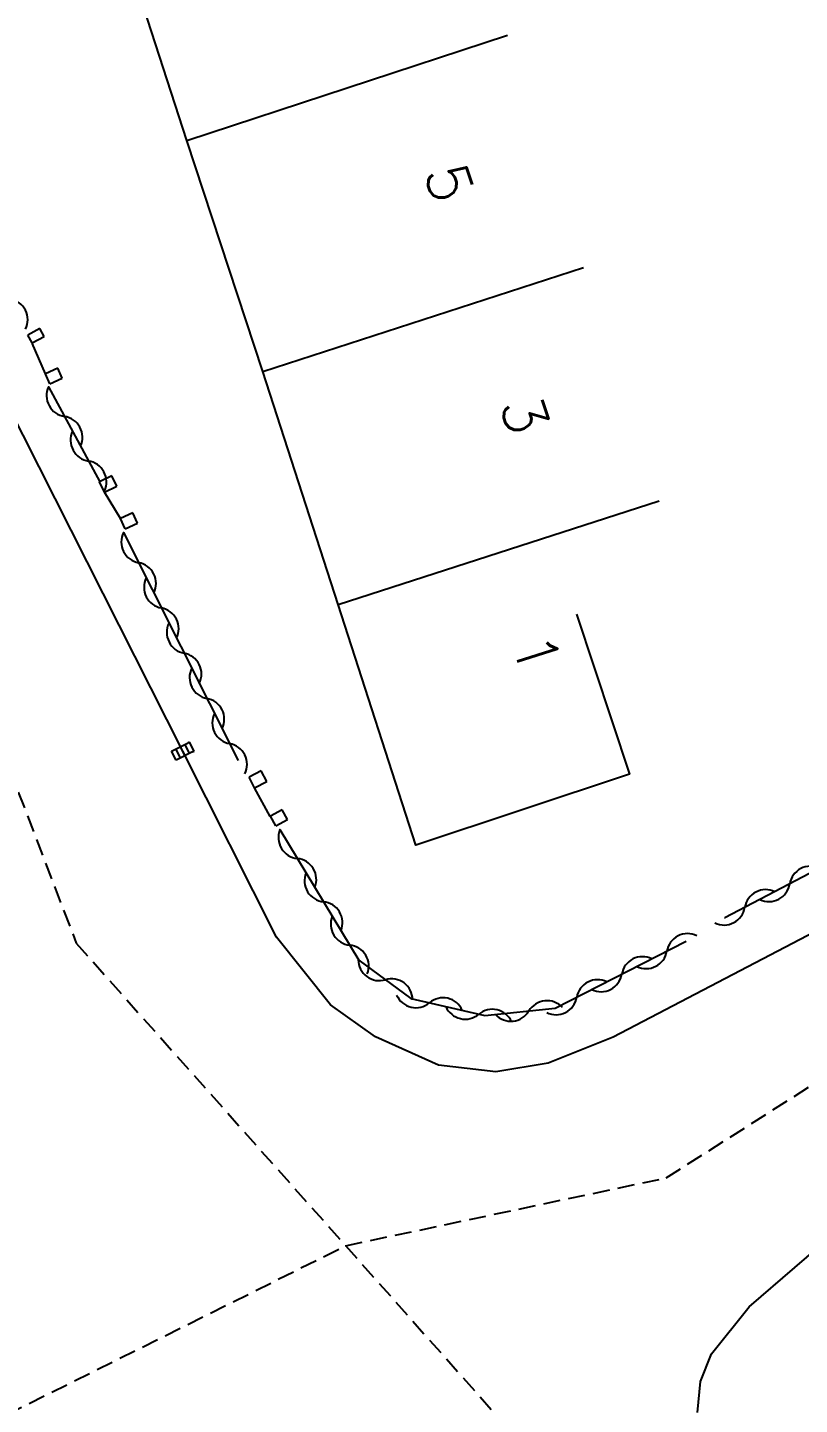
# Model space of a CAD drawing. Header units: millimetres. Extents: x 134000 to 135000, y 131000 to 132000.
# Drawn here: x 134308.88 to 134331.76, y 131346.02 to 131386.82 of the extents above; entities that cross this region are included whole.
import ezdxf
from ezdxf.enums import TextEntityAlignment as Align

# ---------------------------------------------------------------- set-up
doc = ezdxf.new("R2010")
doc.units = ezdxf.units.MM
doc.linetypes.add('DASHED', pattern=[0.75, 0.5, -0.25])
doc.layers.get('0').update_dxf_attribs({"linetype": 'CONTINUOUS'})
for name, color, linetype in [('W0001', 6, 'DASHED'), ('W0008', 7, 'CONTINUOUS'), ('W0100', 7, 'CONTINUOUS'), ('W0105', 7, 'CONTINUOUS'), ('W0112', 1, 'DASHED'), ('W0310', 3, 'CONTINUOUS'), ('W0400', 7, 'CONTINUOUS'), ('W0991', 7, 'CONTINUOUS'), ('W1102', 7, 'CONTINUOUS')]:
    doc.layers.add(name, color=color, linetype=linetype)
doc.styles.get("Standard").update_dxf_attribs({"font": 'romans.shx', "width": 0.85})

# ---------------------------------------------------------------- blocks, each defined once
blk = doc.blocks.new('T400')
for p, q in [((-0.15, 0.3), (0.15, 0.3)), ((-0.15, -0.25), (-0.15, 0.3)), ((-0.15, 0.15), (0.15, 0.15)), ((-0.15, 0), (0.15, 0)), ((0.15, 0.3), (0.15, -0.25)), ((-0.15, -0.15), (0.15, -0.15)), ((-0.15, -0.25), (-0.15, -0.3)), ((-0.15, -0.3), (0.15, -0.3)), ((0.15, -0.3), (0.15, -0.25))]:
    blk.add_line(p, q)
blk = doc.blocks.new('t310o')
at = {"color": 0, "linetype": 'Continuous'}
for centre, start, end in [((-0.5, 0.375), 216.8699, 323.1304), ((0.5, -0.375), 36.8699, 143.1303)]:
    blk.add_arc(centre, 0.625, start, end, dxfattribs=at)

msp = doc.modelspace()

# ---------------------------------------------------------------- linework, layer by layer
at = {"layer": 'W0001'}
for points in [[(134264.713, 131462.062), (134269.294, 131454.356), (134274.122, 131444.494), (134276.155, 131437.378), (134279.836, 131431.562), (134292.24, 131403.859), (134298.388, 131390.024), (134300.942, 131383.918), (134304.039, 131376.07), (134310.323, 131359.694), (134326.292, 131341.759)], [(134299.532, 131341.367), (134318.308, 131350.726), (134327.81, 131352.736), (134339.942, 131360.458), (134353.052, 131367.881), (134374.138, 131378.946), (134395.091, 131389.924), (134398.939, 131392.146), (134405.223, 131394.886), (134411.221, 131396.806), (134426.958, 131403.198), (134447.062, 131411.324), (134476.783, 131423.388), (134488.806, 131428.284), (134492.404, 131429.697), (134495.396, 131430.652), (134498.992, 131431.294), (134506.999, 131432.307), (134519.212, 131433.61), (134530.862, 131434.019), (134541.312, 131433.831), (134560.223, 131432.693)]]:
    msp.add_lwpolyline(points, dxfattribs=at)
at = {"layer": 'W0008'}
for points in [[(134363.91, 131376.601), (134348.9, 131368.732), (134348.613, 131368.587), (134326.237, 131356.908), (134324.307, 131356.136), (134322.759, 131355.878), (134321.057, 131356.078), (134319.189, 131356.918), (134317.858, 131357.868), (134316.261, 131359.873), (134313.482, 131365.378), (134302.591, 131386.905), (134300.451, 131391.475), (134298.821, 131395.216), (134295.372, 131402.919)], [(134328.742, 131345.78), (134328.825, 131346.703), (134329.151, 131347.518), (134330.27, 131348.911), (134332.972, 131351.242), (134337.694, 131355.005), (134343.51, 131359.097), (134350.286, 131363.335)]]:
    msp.add_lwpolyline(points, dxfattribs=at)
at = {"layer": 'W0100'}
msp.add_lwpolyline([(134325.152, 131369.441), (134326.724, 131364.695), (134320.39, 131362.597), (134318.086, 131369.728), (134315.85, 131376.634), (134313.602, 131383.474), (134311.277, 131390.641)], dxfattribs=at)
at = {"layer": 'W0105'}
for p, q in [((134309.41, 131376.556), (134309.019, 131377.47)), ((134311.632, 131372.272), (134311.161, 131373.05)), ((134316.069, 131363.44), (134315.611, 131364.297))]:
    msp.add_line(p, q, dxfattribs=at)
at = {"layer": 'W0112'}
for points in [[(134309.021, 131377.477), (134309.371, 131377.67), (134309.242, 131377.905), (134308.891, 131377.711), (134308.891, 131377.711), (134308.891, 131377.711), (134308.891, 131377.711), (134308.891, 131377.711), (134308.891, 131377.711), (134308.891, 131377.711), (134308.891, 131377.711), (134308.891, 131377.711), (134308.891, 131377.711), (134308.891, 131377.711), (134308.891, 131377.711), (134308.891, 131377.711), (134308.891, 131377.711), (134308.891, 131377.711), (134308.891, 131377.711), (134308.891, 131377.711), (134308.891, 131377.711), (134308.891, 131377.711), (134308.891, 131377.711), (134308.891, 131377.711), (134308.891, 131377.711), (134308.891, 131377.711), (134308.891, 131377.711), (134308.891, 131377.711), (134308.891, 131377.711), (134308.891, 131377.711), (134308.891, 131377.711), (134308.891, 131377.711), (134308.891, 131377.711), (134308.891, 131377.711), (134308.891, 131377.711), (134308.891, 131377.711), (134308.891, 131377.711), (134308.891, 131377.711), (134308.891, 131377.711), (134308.891, 131377.711), (134308.891, 131377.711), (134308.891, 131377.711), (134308.891, 131377.711), (134308.891, 131377.711), (134308.891, 131377.711), (134308.891, 131377.711), (134308.891, 131377.711), (134308.891, 131377.711), (134308.891, 131377.711), (134308.891, 131377.711), (134308.891, 131377.711), (134308.891, 131377.711), (134308.891, 131377.711), (134308.891, 131377.711), (134308.891, 131377.711), (134308.891, 131377.711), (134308.891, 131377.711), (134308.891, 131377.711), (134308.891, 131377.711), (134308.891, 131377.711), (134308.891, 131377.711), (134308.891, 131377.711), (134308.891, 131377.711), (134308.891, 131377.711), (134308.891, 131377.711), (134308.891, 131377.711), (134308.891, 131377.711), (134308.891, 131377.711), (134308.891, 131377.711), (134308.891, 131377.711), (134308.891, 131377.711), (134308.891, 131377.711), (134308.891, 131377.711), (134308.891, 131377.711), (134308.891, 131377.711), (134308.891, 131377.711), (134308.891, 131377.711), (134308.891, 131377.711), (134308.891, 131377.711), (134308.891, 131377.711), (134308.891, 131377.711), (134308.891, 131377.711), (134308.891, 131377.711), (134308.891, 131377.711), (134308.891, 131377.711), (134308.891, 131377.711), (134308.891, 131377.711), (134308.891, 131377.711), (134308.891, 131377.711), (134308.891, 131377.711), (134308.891, 131377.711), (134308.891, 131377.711), (134308.891, 131377.711), (134308.891, 131377.711), (134308.891, 131377.711), (134308.891, 131377.711), (134308.891, 131377.711), (134308.891, 131377.711), (134308.891, 131377.711), (134308.891, 131377.711), (134308.891, 131377.711), (134308.891, 131377.711), (134308.891, 131377.711), (134308.891, 131377.711), (134308.891, 131377.711), (134308.891, 131377.711), (134308.891, 131377.711), (134308.891, 131377.711), (134308.891, 131377.711), (134308.891, 131377.711), (134308.891, 131377.711), (134308.891, 131377.711), (134308.891, 131377.711), (134308.891, 131377.711), (134308.891, 131377.711), (134308.891, 131377.711), (134308.891, 131377.711), (134308.891, 131377.711), (134308.891, 131377.711), (134308.891, 131377.711)], [(134309.021, 131377.477), (134308.891, 131377.711), (134308.891, 131377.711), (134308.891, 131377.711), (134308.891, 131377.711), (134308.891, 131377.711), (134308.891, 131377.711), (134308.891, 131377.711), (134308.891, 131377.711), (134308.891, 131377.711), (134308.891, 131377.711), (134308.891, 131377.711), (134308.891, 131377.711), (134308.891, 131377.711), (134308.891, 131377.711), (134308.891, 131377.711), (134308.891, 131377.711), (134308.891, 131377.711), (134308.891, 131377.711), (134308.891, 131377.711), (134308.891, 131377.711), (134308.891, 131377.711), (134308.891, 131377.711), (134308.891, 131377.711), (134308.891, 131377.711), (134308.891, 131377.711), (134308.891, 131377.711), (134308.891, 131377.711), (134308.891, 131377.711), (134308.891, 131377.711), (134308.891, 131377.711), (134308.891, 131377.711), (134308.891, 131377.711), (134308.891, 131377.711), (134308.891, 131377.711), (134308.891, 131377.711), (134308.891, 131377.711), (134308.891, 131377.711), (134308.891, 131377.711), (134308.891, 131377.711), (134308.891, 131377.711), (134308.891, 131377.711), (134308.891, 131377.711), (134308.891, 131377.711), (134308.891, 131377.711), (134308.891, 131377.711), (134308.891, 131377.711), (134308.891, 131377.711), (134308.891, 131377.711), (134308.891, 131377.711), (134308.891, 131377.711), (134308.891, 131377.711), (134308.891, 131377.711), (134308.891, 131377.711), (134308.891, 131377.711), (134308.891, 131377.711), (134308.891, 131377.711), (134308.891, 131377.711), (134308.891, 131377.711), (134308.891, 131377.711), (134308.891, 131377.711), (134308.891, 131377.711), (134308.891, 131377.711), (134308.891, 131377.711), (134308.891, 131377.711), (134308.891, 131377.711), (134308.891, 131377.711), (134308.891, 131377.711), (134308.891, 131377.711), (134308.891, 131377.711), (134308.891, 131377.711), (134308.891, 131377.711), (134308.891, 131377.711), (134308.891, 131377.711), (134308.891, 131377.711), (134308.891, 131377.711), (134308.891, 131377.711), (134308.891, 131377.711), (134308.891, 131377.711), (134308.891, 131377.711), (134308.891, 131377.711), (134308.891, 131377.711), (134308.891, 131377.711), (134308.891, 131377.711), (134308.891, 131377.711), (134308.891, 131377.711), (134308.891, 131377.711), (134308.891, 131377.711), (134308.891, 131377.711), (134308.891, 131377.711), (134308.891, 131377.711), (134308.891, 131377.711), (134308.891, 131377.711), (134308.891, 131377.711), (134308.891, 131377.711), (134308.891, 131377.711), (134308.891, 131377.711), (134308.891, 131377.711), (134308.891, 131377.711), (134308.891, 131377.711), (134308.891, 131377.711), (134308.891, 131377.711), (134308.891, 131377.711), (134308.891, 131377.711), (134308.891, 131377.711), (134308.891, 131377.711), (134308.891, 131377.711), (134308.891, 131377.711), (134308.891, 131377.711), (134308.891, 131377.711), (134308.891, 131377.711), (134308.891, 131377.711), (134308.891, 131377.711), (134308.891, 131377.711), (134308.891, 131377.711), (134308.891, 131377.711), (134308.891, 131377.711), (134308.891, 131377.711), (134308.891, 131377.711), (134308.891, 131377.711)], [(134309.545, 131376.269), (134309.909, 131376.436), (134309.775, 131376.729), (134309.411, 131376.563), (134309.411, 131376.563), (134309.411, 131376.563), (134309.411, 131376.563), (134309.411, 131376.563), (134309.411, 131376.563), (134309.411, 131376.563), (134309.411, 131376.563), (134309.411, 131376.563), (134309.411, 131376.563), (134309.411, 131376.563), (134309.411, 131376.563), (134309.411, 131376.563), (134309.411, 131376.563), (134309.411, 131376.563), (134309.411, 131376.563), (134309.411, 131376.563), (134309.411, 131376.563), (134309.411, 131376.563), (134309.411, 131376.563), (134309.411, 131376.563), (134309.411, 131376.563), (134309.411, 131376.563), (134309.411, 131376.563), (134309.411, 131376.563), (134309.411, 131376.563), (134309.411, 131376.563), (134309.411, 131376.563), (134309.411, 131376.563), (134309.411, 131376.563), (134309.411, 131376.563), (134309.411, 131376.563), (134309.411, 131376.563), (134309.411, 131376.563), (134309.411, 131376.563), (134309.411, 131376.563), (134309.411, 131376.563), (134309.411, 131376.563), (134309.411, 131376.563), (134309.411, 131376.563), (134309.411, 131376.563), (134309.411, 131376.563), (134309.411, 131376.563), (134309.411, 131376.563), (134309.411, 131376.563), (134309.411, 131376.563), (134309.411, 131376.563), (134309.411, 131376.563), (134309.411, 131376.563), (134309.411, 131376.563), (134309.411, 131376.563), (134309.411, 131376.563), (134309.411, 131376.563), (134309.411, 131376.563), (134309.411, 131376.563), (134309.411, 131376.563), (134309.411, 131376.563), (134309.411, 131376.563), (134309.411, 131376.563), (134309.411, 131376.563), (134309.411, 131376.563), (134309.411, 131376.563), (134309.411, 131376.563), (134309.411, 131376.563), (134309.411, 131376.563), (134309.411, 131376.563), (134309.411, 131376.563), (134309.411, 131376.563), (134309.411, 131376.563), (134309.411, 131376.563), (134309.411, 131376.563), (134309.411, 131376.563), (134309.411, 131376.563), (134309.411, 131376.563), (134309.411, 131376.563), (134309.411, 131376.563), (134309.411, 131376.563), (134309.411, 131376.563), (134309.411, 131376.563), (134309.411, 131376.563), (134309.411, 131376.563), (134309.411, 131376.563), (134309.411, 131376.563), (134309.411, 131376.563), (134309.411, 131376.563), (134309.411, 131376.563), (134309.411, 131376.563), (134309.411, 131376.563), (134309.411, 131376.563), (134309.411, 131376.563), (134309.411, 131376.563), (134309.411, 131376.563), (134309.411, 131376.563), (134309.411, 131376.563), (134309.411, 131376.563), (134309.411, 131376.563), (134309.411, 131376.563), (134309.411, 131376.563), (134309.411, 131376.563), (134309.411, 131376.563), (134309.411, 131376.563), (134309.411, 131376.563), (134309.411, 131376.563), (134309.411, 131376.563), (134309.411, 131376.563), (134309.411, 131376.563), (134309.411, 131376.563), (134309.411, 131376.563), (134309.411, 131376.563), (134309.411, 131376.563), (134309.411, 131376.563), (134309.411, 131376.563), (134309.411, 131376.563), (134309.411, 131376.563), (134309.411, 131376.563), (134309.411, 131376.563), (134309.411, 131376.563)], [(134309.545, 131376.269), (134309.411, 131376.563), (134309.411, 131376.563), (134309.411, 131376.563), (134309.411, 131376.563), (134309.411, 131376.563), (134309.411, 131376.563), (134309.411, 131376.563), (134309.411, 131376.563), (134309.411, 131376.563), (134309.411, 131376.563), (134309.411, 131376.563), (134309.411, 131376.563), (134309.411, 131376.563), (134309.411, 131376.563), (134309.411, 131376.563), (134309.411, 131376.563), (134309.411, 131376.563), (134309.411, 131376.563), (134309.411, 131376.563), (134309.411, 131376.563), (134309.411, 131376.563), (134309.411, 131376.563), (134309.411, 131376.563), (134309.411, 131376.563), (134309.411, 131376.563), (134309.411, 131376.563), (134309.411, 131376.563), (134309.411, 131376.563), (134309.411, 131376.563), (134309.411, 131376.563), (134309.411, 131376.563), (134309.411, 131376.563), (134309.411, 131376.563), (134309.411, 131376.563), (134309.411, 131376.563), (134309.411, 131376.563), (134309.411, 131376.563), (134309.411, 131376.563), (134309.411, 131376.563), (134309.411, 131376.563), (134309.411, 131376.563), (134309.411, 131376.563), (134309.411, 131376.563), (134309.411, 131376.563), (134309.411, 131376.563), (134309.411, 131376.563), (134309.411, 131376.563), (134309.411, 131376.563), (134309.411, 131376.563), (134309.411, 131376.563), (134309.411, 131376.563), (134309.411, 131376.563), (134309.411, 131376.563), (134309.411, 131376.563), (134309.411, 131376.563), (134309.411, 131376.563), (134309.411, 131376.563), (134309.411, 131376.563), (134309.411, 131376.563), (134309.411, 131376.563), (134309.411, 131376.563), (134309.411, 131376.563), (134309.411, 131376.563), (134309.411, 131376.563), (134309.411, 131376.563), (134309.411, 131376.563), (134309.411, 131376.563), (134309.411, 131376.563), (134309.411, 131376.563), (134309.411, 131376.563), (134309.411, 131376.563), (134309.411, 131376.563), (134309.411, 131376.563), (134309.411, 131376.563), (134309.411, 131376.563), (134309.411, 131376.563), (134309.411, 131376.563), (134309.411, 131376.563), (134309.411, 131376.563), (134309.411, 131376.563), (134309.411, 131376.563), (134309.411, 131376.563), (134309.411, 131376.563), (134309.411, 131376.563), (134309.411, 131376.563), (134309.411, 131376.563), (134309.411, 131376.563), (134309.411, 131376.563), (134309.411, 131376.563), (134309.411, 131376.563), (134309.411, 131376.563), (134309.411, 131376.563), (134309.411, 131376.563), (134309.411, 131376.563), (134309.411, 131376.563), (134309.411, 131376.563), (134309.411, 131376.563), (134309.411, 131376.563), (134309.411, 131376.563), (134309.411, 131376.563), (134309.411, 131376.563), (134309.411, 131376.563), (134309.411, 131376.563), (134309.411, 131376.563), (134309.411, 131376.563), (134309.411, 131376.563), (134309.411, 131376.563), (134309.411, 131376.563), (134309.411, 131376.563), (134309.411, 131376.563), (134309.411, 131376.563), (134309.411, 131376.563), (134309.411, 131376.563), (134309.411, 131376.563), (134309.411, 131376.563), (134309.411, 131376.563), (134309.411, 131376.563), (134309.411, 131376.563), (134309.411, 131376.563)], [(134311.163, 131373.058), (134311.524, 131373.232), (134311.377, 131373.535), (134311.017, 131373.361), (134311.017, 131373.361), (134311.017, 131373.361), (134311.017, 131373.361), (134311.017, 131373.361), (134311.017, 131373.361), (134311.017, 131373.361), (134311.017, 131373.361), (134311.017, 131373.361), (134311.017, 131373.361), (134311.017, 131373.361), (134311.017, 131373.361), (134311.017, 131373.361), (134311.017, 131373.361), (134311.017, 131373.361), (134311.017, 131373.361), (134311.017, 131373.361), (134311.017, 131373.361), (134311.017, 131373.361), (134311.017, 131373.361), (134311.017, 131373.361), (134311.017, 131373.361), (134311.017, 131373.361), (134311.017, 131373.361), (134311.017, 131373.361), (134311.017, 131373.361), (134311.017, 131373.361), (134311.017, 131373.361), (134311.017, 131373.361), (134311.017, 131373.361), (134311.017, 131373.361), (134311.017, 131373.361), (134311.017, 131373.361), (134311.017, 131373.361), (134311.017, 131373.361), (134311.017, 131373.361), (134311.017, 131373.361), (134311.017, 131373.361), (134311.017, 131373.361), (134311.017, 131373.361), (134311.017, 131373.361), (134311.017, 131373.361), (134311.017, 131373.361), (134311.017, 131373.361), (134311.017, 131373.361), (134311.017, 131373.361), (134311.017, 131373.361), (134311.017, 131373.361), (134311.017, 131373.361), (134311.017, 131373.361), (134311.017, 131373.361), (134311.017, 131373.361), (134311.017, 131373.361), (134311.017, 131373.361), (134311.017, 131373.361), (134311.017, 131373.361), (134311.017, 131373.361), (134311.017, 131373.361), (134311.017, 131373.361), (134311.017, 131373.361), (134311.017, 131373.361), (134311.017, 131373.361), (134311.017, 131373.361), (134311.017, 131373.361), (134311.017, 131373.361), (134311.017, 131373.361), (134311.017, 131373.361), (134311.017, 131373.361), (134311.017, 131373.361), (134311.017, 131373.361), (134311.017, 131373.361), (134311.017, 131373.361), (134311.017, 131373.361), (134311.017, 131373.361), (134311.017, 131373.361), (134311.017, 131373.361), (134311.017, 131373.361), (134311.017, 131373.361), (134311.017, 131373.361), (134311.017, 131373.361), (134311.017, 131373.361), (134311.017, 131373.361), (134311.017, 131373.361), (134311.017, 131373.361), (134311.017, 131373.361), (134311.017, 131373.361), (134311.017, 131373.361), (134311.017, 131373.361), (134311.017, 131373.361), (134311.017, 131373.361), (134311.017, 131373.361), (134311.017, 131373.361), (134311.017, 131373.361), (134311.017, 131373.361), (134311.017, 131373.361), (134311.017, 131373.361), (134311.017, 131373.361), (134311.017, 131373.361), (134311.017, 131373.361), (134311.017, 131373.361), (134311.017, 131373.361), (134311.017, 131373.361), (134311.017, 131373.361), (134311.017, 131373.361), (134311.017, 131373.361), (134311.017, 131373.361), (134311.017, 131373.361), (134311.017, 131373.361), (134311.017, 131373.361), (134311.017, 131373.361), (134311.017, 131373.361), (134311.017, 131373.361), (134311.017, 131373.361), (134311.017, 131373.361), (134311.017, 131373.361), (134311.017, 131373.361), (134311.017, 131373.361)], [(134311.163, 131373.058), (134311.017, 131373.361), (134311.017, 131373.361), (134311.017, 131373.361), (134311.017, 131373.361), (134311.017, 131373.361), (134311.017, 131373.361), (134311.017, 131373.361), (134311.017, 131373.361), (134311.017, 131373.361), (134311.017, 131373.361), (134311.017, 131373.361), (134311.017, 131373.361), (134311.017, 131373.361), (134311.017, 131373.361), (134311.017, 131373.361), (134311.017, 131373.361), (134311.017, 131373.361), (134311.017, 131373.361), (134311.017, 131373.361), (134311.017, 131373.361), (134311.017, 131373.361), (134311.017, 131373.361), (134311.017, 131373.361), (134311.017, 131373.361), (134311.017, 131373.361), (134311.017, 131373.361), (134311.017, 131373.361), (134311.017, 131373.361), (134311.017, 131373.361), (134311.017, 131373.361), (134311.017, 131373.361), (134311.017, 131373.361), (134311.017, 131373.361), (134311.017, 131373.361), (134311.017, 131373.361), (134311.017, 131373.361), (134311.017, 131373.361), (134311.017, 131373.361), (134311.017, 131373.361), (134311.017, 131373.361), (134311.017, 131373.361), (134311.017, 131373.361), (134311.017, 131373.361), (134311.017, 131373.361), (134311.017, 131373.361), (134311.017, 131373.361), (134311.017, 131373.361), (134311.017, 131373.361), (134311.017, 131373.361), (134311.017, 131373.361), (134311.017, 131373.361), (134311.017, 131373.361), (134311.017, 131373.361), (134311.017, 131373.361), (134311.017, 131373.361), (134311.017, 131373.361), (134311.017, 131373.361), (134311.017, 131373.361), (134311.017, 131373.361), (134311.017, 131373.361), (134311.017, 131373.361), (134311.017, 131373.361), (134311.017, 131373.361), (134311.017, 131373.361), (134311.017, 131373.361), (134311.017, 131373.361), (134311.017, 131373.361), (134311.017, 131373.361), (134311.017, 131373.361), (134311.017, 131373.361), (134311.017, 131373.361), (134311.017, 131373.361), (134311.017, 131373.361), (134311.017, 131373.361), (134311.017, 131373.361), (134311.017, 131373.361), (134311.017, 131373.361), (134311.017, 131373.361), (134311.017, 131373.361), (134311.017, 131373.361), (134311.017, 131373.361), (134311.017, 131373.361), (134311.017, 131373.361), (134311.017, 131373.361), (134311.017, 131373.361), (134311.017, 131373.361), (134311.017, 131373.361), (134311.017, 131373.361), (134311.017, 131373.361), (134311.017, 131373.361), (134311.017, 131373.361), (134311.017, 131373.361), (134311.017, 131373.361), (134311.017, 131373.361), (134311.017, 131373.361), (134311.017, 131373.361), (134311.017, 131373.361), (134311.017, 131373.361), (134311.017, 131373.361), (134311.017, 131373.361), (134311.017, 131373.361), (134311.017, 131373.361), (134311.017, 131373.361), (134311.017, 131373.361), (134311.017, 131373.361), (134311.017, 131373.361), (134311.017, 131373.361), (134311.017, 131373.361), (134311.017, 131373.361), (134311.017, 131373.361), (134311.017, 131373.361), (134311.017, 131373.361), (134311.017, 131373.361), (134311.017, 131373.361), (134311.017, 131373.361), (134311.017, 131373.361), (134311.017, 131373.361), (134311.017, 131373.361), (134311.017, 131373.361)], [(134311.772, 131371.97), (134312.135, 131372.136), (134311.996, 131372.441), (134311.632, 131372.274), (134311.632, 131372.274), (134311.632, 131372.274), (134311.632, 131372.274), (134311.632, 131372.274), (134311.632, 131372.274), (134311.632, 131372.274), (134311.632, 131372.274), (134311.632, 131372.274), (134311.632, 131372.274), (134311.632, 131372.274), (134311.632, 131372.274), (134311.632, 131372.274), (134311.632, 131372.274), (134311.632, 131372.274), (134311.632, 131372.274), (134311.632, 131372.274), (134311.632, 131372.274), (134311.632, 131372.274), (134311.632, 131372.274), (134311.632, 131372.274), (134311.632, 131372.274), (134311.632, 131372.274), (134311.632, 131372.274), (134311.632, 131372.274), (134311.632, 131372.274), (134311.632, 131372.274), (134311.632, 131372.274), (134311.632, 131372.274), (134311.632, 131372.274), (134311.632, 131372.274), (134311.632, 131372.274), (134311.632, 131372.274), (134311.632, 131372.274), (134311.632, 131372.274), (134311.632, 131372.274), (134311.632, 131372.274), (134311.632, 131372.274), (134311.632, 131372.274), (134311.632, 131372.274), (134311.632, 131372.274), (134311.632, 131372.274), (134311.632, 131372.274), (134311.632, 131372.274), (134311.632, 131372.274), (134311.632, 131372.274), (134311.632, 131372.274), (134311.632, 131372.274), (134311.632, 131372.274), (134311.632, 131372.274), (134311.632, 131372.274), (134311.632, 131372.274), (134311.632, 131372.274), (134311.632, 131372.274), (134311.632, 131372.274), (134311.632, 131372.274), (134311.632, 131372.274), (134311.632, 131372.274), (134311.632, 131372.274), (134311.632, 131372.274), (134311.632, 131372.274), (134311.632, 131372.274), (134311.632, 131372.274), (134311.632, 131372.274), (134311.632, 131372.274), (134311.632, 131372.274), (134311.632, 131372.274), (134311.632, 131372.274), (134311.632, 131372.274), (134311.632, 131372.274), (134311.632, 131372.274), (134311.632, 131372.274), (134311.632, 131372.274), (134311.632, 131372.274), (134311.632, 131372.274), (134311.632, 131372.274), (134311.632, 131372.274), (134311.632, 131372.274), (134311.632, 131372.274), (134311.632, 131372.274), (134311.632, 131372.274), (134311.632, 131372.274), (134311.632, 131372.274), (134311.632, 131372.274), (134311.632, 131372.274), (134311.632, 131372.274), (134311.632, 131372.274), (134311.632, 131372.274), (134311.632, 131372.274), (134311.632, 131372.274), (134311.632, 131372.274), (134311.632, 131372.274), (134311.632, 131372.274), (134311.632, 131372.274), (134311.632, 131372.274), (134311.632, 131372.274), (134311.632, 131372.274), (134311.632, 131372.274), (134311.632, 131372.274), (134311.632, 131372.274), (134311.632, 131372.274), (134311.632, 131372.274), (134311.632, 131372.274), (134311.632, 131372.274), (134311.632, 131372.274), (134311.632, 131372.274), (134311.632, 131372.274), (134311.632, 131372.274), (134311.632, 131372.274), (134311.632, 131372.274), (134311.632, 131372.274), (134311.632, 131372.274), (134311.632, 131372.274), (134311.632, 131372.274), (134311.632, 131372.274), (134311.632, 131372.274), (134311.632, 131372.274)], [(134311.772, 131371.97), (134311.632, 131372.274), (134311.632, 131372.274), (134311.632, 131372.274), (134311.632, 131372.274), (134311.632, 131372.274), (134311.632, 131372.274), (134311.632, 131372.274), (134311.632, 131372.274), (134311.632, 131372.274), (134311.632, 131372.274), (134311.632, 131372.274), (134311.632, 131372.274), (134311.632, 131372.274), (134311.632, 131372.274), (134311.632, 131372.274), (134311.632, 131372.274), (134311.632, 131372.274), (134311.632, 131372.274), (134311.632, 131372.274), (134311.632, 131372.274), (134311.632, 131372.274), (134311.632, 131372.274), (134311.632, 131372.274), (134311.632, 131372.274), (134311.632, 131372.274), (134311.632, 131372.274), (134311.632, 131372.274), (134311.632, 131372.274), (134311.632, 131372.274), (134311.632, 131372.274), (134311.632, 131372.274), (134311.632, 131372.274), (134311.632, 131372.274), (134311.632, 131372.274), (134311.632, 131372.274), (134311.632, 131372.274), (134311.632, 131372.274), (134311.632, 131372.274), (134311.632, 131372.274), (134311.632, 131372.274), (134311.632, 131372.274), (134311.632, 131372.274), (134311.632, 131372.274), (134311.632, 131372.274), (134311.632, 131372.274), (134311.632, 131372.274), (134311.632, 131372.274), (134311.632, 131372.274), (134311.632, 131372.274), (134311.632, 131372.274), (134311.632, 131372.274), (134311.632, 131372.274), (134311.632, 131372.274), (134311.632, 131372.274), (134311.632, 131372.274), (134311.632, 131372.274), (134311.632, 131372.274), (134311.632, 131372.274), (134311.632, 131372.274), (134311.632, 131372.274), (134311.632, 131372.274), (134311.632, 131372.274), (134311.632, 131372.274), (134311.632, 131372.274), (134311.632, 131372.274), (134311.632, 131372.274), (134311.632, 131372.274), (134311.632, 131372.274), (134311.632, 131372.274), (134311.632, 131372.274), (134311.632, 131372.274), (134311.632, 131372.274), (134311.632, 131372.274), (134311.632, 131372.274), (134311.632, 131372.274), (134311.632, 131372.274), (134311.632, 131372.274), (134311.632, 131372.274), (134311.632, 131372.274), (134311.632, 131372.274), (134311.632, 131372.274), (134311.632, 131372.274), (134311.632, 131372.274), (134311.632, 131372.274), (134311.632, 131372.274), (134311.632, 131372.274), (134311.632, 131372.274), (134311.632, 131372.274), (134311.632, 131372.274), (134311.632, 131372.274), (134311.632, 131372.274), (134311.632, 131372.274), (134311.632, 131372.274), (134311.632, 131372.274), (134311.632, 131372.274), (134311.632, 131372.274), (134311.632, 131372.274), (134311.632, 131372.274), (134311.632, 131372.274), (134311.632, 131372.274), (134311.632, 131372.274), (134311.632, 131372.274), (134311.632, 131372.274), (134311.632, 131372.274), (134311.632, 131372.274), (134311.632, 131372.274), (134311.632, 131372.274), (134311.632, 131372.274), (134311.632, 131372.274), (134311.632, 131372.274), (134311.632, 131372.274), (134311.632, 131372.274), (134311.632, 131372.274), (134311.632, 131372.274), (134311.632, 131372.274), (134311.632, 131372.274), (134311.632, 131372.274), (134311.632, 131372.274), (134311.632, 131372.274)], [(134315.611, 131364.298), (134315.968, 131364.48), (134315.807, 131364.793), (134315.451, 131364.611), (134315.451, 131364.611), (134315.451, 131364.611), (134315.451, 131364.611), (134315.451, 131364.611), (134315.451, 131364.611), (134315.451, 131364.611), (134315.451, 131364.611), (134315.451, 131364.611), (134315.451, 131364.611), (134315.451, 131364.611), (134315.451, 131364.611), (134315.451, 131364.611), (134315.451, 131364.611), (134315.451, 131364.611), (134315.451, 131364.611), (134315.451, 131364.611), (134315.451, 131364.611), (134315.451, 131364.611), (134315.451, 131364.611), (134315.451, 131364.611), (134315.451, 131364.611), (134315.451, 131364.611), (134315.451, 131364.611), (134315.451, 131364.611), (134315.451, 131364.611), (134315.451, 131364.611), (134315.451, 131364.611), (134315.451, 131364.611), (134315.451, 131364.611), (134315.451, 131364.611), (134315.451, 131364.611), (134315.451, 131364.611), (134315.451, 131364.611), (134315.451, 131364.611), (134315.451, 131364.611), (134315.451, 131364.611), (134315.451, 131364.611), (134315.451, 131364.611), (134315.451, 131364.611), (134315.451, 131364.611), (134315.451, 131364.611), (134315.451, 131364.611), (134315.451, 131364.611), (134315.451, 131364.611), (134315.451, 131364.611), (134315.451, 131364.611), (134315.451, 131364.611), (134315.451, 131364.611), (134315.451, 131364.611), (134315.451, 131364.611), (134315.451, 131364.611), (134315.451, 131364.611), (134315.451, 131364.611), (134315.451, 131364.611), (134315.451, 131364.611), (134315.451, 131364.611), (134315.451, 131364.611), (134315.451, 131364.611), (134315.451, 131364.611), (134315.451, 131364.611), (134315.451, 131364.611), (134315.451, 131364.611), (134315.451, 131364.611), (134315.451, 131364.611), (134315.451, 131364.611), (134315.451, 131364.611), (134315.451, 131364.611), (134315.451, 131364.611), (134315.451, 131364.611), (134315.451, 131364.611), (134315.451, 131364.611), (134315.451, 131364.611), (134315.451, 131364.611), (134315.451, 131364.611), (134315.451, 131364.611), (134315.451, 131364.611), (134315.451, 131364.611), (134315.451, 131364.611), (134315.451, 131364.611), (134315.451, 131364.611), (134315.451, 131364.611), (134315.451, 131364.611), (134315.451, 131364.611), (134315.451, 131364.611), (134315.451, 131364.611), (134315.451, 131364.611), (134315.451, 131364.611), (134315.451, 131364.611), (134315.451, 131364.611), (134315.451, 131364.611), (134315.451, 131364.611), (134315.451, 131364.611), (134315.451, 131364.611), (134315.451, 131364.611), (134315.451, 131364.611), (134315.451, 131364.611), (134315.451, 131364.611), (134315.451, 131364.611), (134315.451, 131364.611), (134315.451, 131364.611), (134315.451, 131364.611), (134315.451, 131364.611), (134315.451, 131364.611), (134315.451, 131364.611), (134315.451, 131364.611), (134315.451, 131364.611), (134315.451, 131364.611), (134315.451, 131364.611), (134315.451, 131364.611), (134315.451, 131364.611), (134315.451, 131364.611), (134315.451, 131364.611), (134315.451, 131364.611), (134315.451, 131364.611), (134315.451, 131364.611), (134315.451, 131364.611)], [(134315.611, 131364.298), (134315.451, 131364.611), (134315.451, 131364.611), (134315.451, 131364.611), (134315.451, 131364.611), (134315.451, 131364.611), (134315.451, 131364.611), (134315.451, 131364.611), (134315.451, 131364.611), (134315.451, 131364.611), (134315.451, 131364.611), (134315.451, 131364.611), (134315.451, 131364.611), (134315.451, 131364.611), (134315.451, 131364.611), (134315.451, 131364.611), (134315.451, 131364.611), (134315.451, 131364.611), (134315.451, 131364.611), (134315.451, 131364.611), (134315.451, 131364.611), (134315.451, 131364.611), (134315.451, 131364.611), (134315.451, 131364.611), (134315.451, 131364.611), (134315.451, 131364.611), (134315.451, 131364.611), (134315.451, 131364.611), (134315.451, 131364.611), (134315.451, 131364.611), (134315.451, 131364.611), (134315.451, 131364.611), (134315.451, 131364.611), (134315.451, 131364.611), (134315.451, 131364.611), (134315.451, 131364.611), (134315.451, 131364.611), (134315.451, 131364.611), (134315.451, 131364.611), (134315.451, 131364.611), (134315.451, 131364.611), (134315.451, 131364.611), (134315.451, 131364.611), (134315.451, 131364.611), (134315.451, 131364.611), (134315.451, 131364.611), (134315.451, 131364.611), (134315.451, 131364.611), (134315.451, 131364.611), (134315.451, 131364.611), (134315.451, 131364.611), (134315.451, 131364.611), (134315.451, 131364.611), (134315.451, 131364.611), (134315.451, 131364.611), (134315.451, 131364.611), (134315.451, 131364.611), (134315.451, 131364.611), (134315.451, 131364.611), (134315.451, 131364.611), (134315.451, 131364.611), (134315.451, 131364.611), (134315.451, 131364.611), (134315.451, 131364.611), (134315.451, 131364.611), (134315.451, 131364.611), (134315.451, 131364.611), (134315.451, 131364.611), (134315.451, 131364.611), (134315.451, 131364.611), (134315.451, 131364.611), (134315.451, 131364.611), (134315.451, 131364.611), (134315.451, 131364.611), (134315.451, 131364.611), (134315.451, 131364.611), (134315.451, 131364.611), (134315.451, 131364.611), (134315.451, 131364.611), (134315.451, 131364.611), (134315.451, 131364.611), (134315.451, 131364.611), (134315.451, 131364.611), (134315.451, 131364.611), (134315.451, 131364.611), (134315.451, 131364.611), (134315.451, 131364.611), (134315.451, 131364.611), (134315.451, 131364.611), (134315.451, 131364.611), (134315.451, 131364.611), (134315.451, 131364.611), (134315.451, 131364.611), (134315.451, 131364.611), (134315.451, 131364.611), (134315.451, 131364.611), (134315.451, 131364.611), (134315.451, 131364.611), (134315.451, 131364.611), (134315.451, 131364.611), (134315.451, 131364.611), (134315.451, 131364.611), (134315.451, 131364.611), (134315.451, 131364.611), (134315.451, 131364.611), (134315.451, 131364.611), (134315.451, 131364.611), (134315.451, 131364.611), (134315.451, 131364.611), (134315.451, 131364.611), (134315.451, 131364.611), (134315.451, 131364.611), (134315.451, 131364.611), (134315.451, 131364.611), (134315.451, 131364.611), (134315.451, 131364.611), (134315.451, 131364.611), (134315.451, 131364.611), (134315.451, 131364.611), (134315.451, 131364.611)], [(134316.235, 131363.164), (134316.585, 131363.358), (134316.427, 131363.643), (134316.077, 131363.45), (134316.077, 131363.45), (134316.077, 131363.45), (134316.077, 131363.45), (134316.077, 131363.45), (134316.077, 131363.45), (134316.077, 131363.45), (134316.077, 131363.45), (134316.077, 131363.45), (134316.077, 131363.45), (134316.077, 131363.45), (134316.077, 131363.45), (134316.077, 131363.45), (134316.077, 131363.45), (134316.077, 131363.45), (134316.077, 131363.45), (134316.077, 131363.45), (134316.077, 131363.45), (134316.077, 131363.45), (134316.077, 131363.45), (134316.077, 131363.45), (134316.077, 131363.45), (134316.077, 131363.45), (134316.077, 131363.45), (134316.077, 131363.45), (134316.077, 131363.45), (134316.077, 131363.45), (134316.077, 131363.45), (134316.077, 131363.45), (134316.077, 131363.45), (134316.077, 131363.45), (134316.077, 131363.45), (134316.077, 131363.45), (134316.077, 131363.45), (134316.077, 131363.45), (134316.077, 131363.45), (134316.077, 131363.45), (134316.077, 131363.45), (134316.077, 131363.45), (134316.077, 131363.45), (134316.077, 131363.45), (134316.077, 131363.45), (134316.077, 131363.45), (134316.077, 131363.45), (134316.077, 131363.45), (134316.077, 131363.45), (134316.077, 131363.45), (134316.077, 131363.45), (134316.077, 131363.45), (134316.077, 131363.45), (134316.077, 131363.45), (134316.077, 131363.45), (134316.077, 131363.45), (134316.077, 131363.45), (134316.077, 131363.45), (134316.077, 131363.45), (134316.077, 131363.45), (134316.077, 131363.45), (134316.077, 131363.45), (134316.077, 131363.45), (134316.077, 131363.45), (134316.077, 131363.45), (134316.077, 131363.45), (134316.077, 131363.45), (134316.077, 131363.45), (134316.077, 131363.45), (134316.077, 131363.45), (134316.077, 131363.45), (134316.077, 131363.45), (134316.077, 131363.45), (134316.077, 131363.45), (134316.077, 131363.45), (134316.077, 131363.45), (134316.077, 131363.45), (134316.077, 131363.45), (134316.077, 131363.45), (134316.077, 131363.45), (134316.077, 131363.45), (134316.077, 131363.45), (134316.077, 131363.45), (134316.077, 131363.45), (134316.077, 131363.45), (134316.077, 131363.45), (134316.077, 131363.45), (134316.077, 131363.45), (134316.077, 131363.45), (134316.077, 131363.45), (134316.077, 131363.45), (134316.077, 131363.45), (134316.077, 131363.45), (134316.077, 131363.45), (134316.077, 131363.45), (134316.077, 131363.45), (134316.077, 131363.45), (134316.077, 131363.45), (134316.077, 131363.45), (134316.077, 131363.45), (134316.077, 131363.45), (134316.077, 131363.45), (134316.077, 131363.45), (134316.077, 131363.45), (134316.077, 131363.45), (134316.077, 131363.45), (134316.077, 131363.45), (134316.077, 131363.45), (134316.077, 131363.45), (134316.077, 131363.45), (134316.077, 131363.45), (134316.077, 131363.45), (134316.077, 131363.45), (134316.077, 131363.45), (134316.077, 131363.45), (134316.077, 131363.45), (134316.077, 131363.45), (134316.077, 131363.45), (134316.077, 131363.45), (134316.077, 131363.45)], [(134316.235, 131363.164), (134316.077, 131363.45), (134316.077, 131363.45), (134316.077, 131363.45), (134316.077, 131363.45), (134316.077, 131363.45), (134316.077, 131363.45), (134316.077, 131363.45), (134316.077, 131363.45), (134316.077, 131363.45), (134316.077, 131363.45), (134316.077, 131363.45), (134316.077, 131363.45), (134316.077, 131363.45), (134316.077, 131363.45), (134316.077, 131363.45), (134316.077, 131363.45), (134316.077, 131363.45), (134316.077, 131363.45), (134316.077, 131363.45), (134316.077, 131363.45), (134316.077, 131363.45), (134316.077, 131363.45), (134316.077, 131363.45), (134316.077, 131363.45), (134316.077, 131363.45), (134316.077, 131363.45), (134316.077, 131363.45), (134316.077, 131363.45), (134316.077, 131363.45), (134316.077, 131363.45), (134316.077, 131363.45), (134316.077, 131363.45), (134316.077, 131363.45), (134316.077, 131363.45), (134316.077, 131363.45), (134316.077, 131363.45), (134316.077, 131363.45), (134316.077, 131363.45), (134316.077, 131363.45), (134316.077, 131363.45), (134316.077, 131363.45), (134316.077, 131363.45), (134316.077, 131363.45), (134316.077, 131363.45), (134316.077, 131363.45), (134316.077, 131363.45), (134316.077, 131363.45), (134316.077, 131363.45), (134316.077, 131363.45), (134316.077, 131363.45), (134316.077, 131363.45), (134316.077, 131363.45), (134316.077, 131363.45), (134316.077, 131363.45), (134316.077, 131363.45), (134316.077, 131363.45), (134316.077, 131363.45), (134316.077, 131363.45), (134316.077, 131363.45), (134316.077, 131363.45), (134316.077, 131363.45), (134316.077, 131363.45), (134316.077, 131363.45), (134316.077, 131363.45), (134316.077, 131363.45), (134316.077, 131363.45), (134316.077, 131363.45), (134316.077, 131363.45), (134316.077, 131363.45), (134316.077, 131363.45), (134316.077, 131363.45), (134316.077, 131363.45), (134316.077, 131363.45), (134316.077, 131363.45), (134316.077, 131363.45), (134316.077, 131363.45), (134316.077, 131363.45), (134316.077, 131363.45), (134316.077, 131363.45), (134316.077, 131363.45), (134316.077, 131363.45), (134316.077, 131363.45), (134316.077, 131363.45), (134316.077, 131363.45), (134316.077, 131363.45), (134316.077, 131363.45), (134316.077, 131363.45), (134316.077, 131363.45), (134316.077, 131363.45), (134316.077, 131363.45), (134316.077, 131363.45), (134316.077, 131363.45), (134316.077, 131363.45), (134316.077, 131363.45), (134316.077, 131363.45), (134316.077, 131363.45), (134316.077, 131363.45), (134316.077, 131363.45), (134316.077, 131363.45), (134316.077, 131363.45), (134316.077, 131363.45), (134316.077, 131363.45), (134316.077, 131363.45), (134316.077, 131363.45), (134316.077, 131363.45), (134316.077, 131363.45), (134316.077, 131363.45), (134316.077, 131363.45), (134316.077, 131363.45), (134316.077, 131363.45), (134316.077, 131363.45), (134316.077, 131363.45), (134316.077, 131363.45), (134316.077, 131363.45), (134316.077, 131363.45), (134316.077, 131363.45), (134316.077, 131363.45), (134316.077, 131363.45), (134316.077, 131363.45)]]:
    msp.add_lwpolyline(points, dxfattribs=at)
at = {"layer": 'W0310'}
for points in [[(134309.5, 131376.178), (134309.5, 131376.178), (134309.5, 131376.178), (134309.5, 131376.178), (134309.5, 131376.178), (134309.5, 131376.178), (134309.5, 131376.178), (134309.5, 131376.178), (134309.5, 131376.178), (134309.5, 131376.178), (134309.5, 131376.178), (134309.5, 131376.178), (134309.5, 131376.178), (134309.5, 131376.178), (134309.5, 131376.178), (134309.5, 131376.178), (134309.5, 131376.178), (134309.5, 131376.178), (134309.5, 131376.178), (134309.5, 131376.178), (134309.5, 131376.178), (134309.5, 131376.178), (134309.5, 131376.178), (134309.5, 131376.178), (134309.5, 131376.178), (134309.5, 131376.178), (134309.5, 131376.178), (134309.5, 131376.178), (134309.5, 131376.178), (134309.5, 131376.178), (134309.5, 131376.178), (134309.5, 131376.178), (134309.5, 131376.178), (134309.5, 131376.178), (134309.5, 131376.178), (134309.5, 131376.178), (134309.5, 131376.178), (134309.5, 131376.178), (134309.5, 131376.178), (134309.5, 131376.178), (134309.5, 131376.178), (134309.5, 131376.178), (134309.5, 131376.178), (134309.5, 131376.178), (134309.5, 131376.178), (134309.5, 131376.178), (134309.5, 131376.178), (134309.5, 131376.178), (134309.5, 131376.178), (134309.5, 131376.178), (134309.5, 131376.178), (134309.5, 131376.178), (134309.5, 131376.178), (134309.5, 131376.178), (134309.5, 131376.178), (134309.5, 131376.178), (134309.5, 131376.178), (134309.5, 131376.178), (134309.5, 131376.178), (134309.5, 131376.178), (134309.5, 131376.178), (134309.5, 131376.178), (134309.5, 131376.178), (134309.5, 131376.178), (134309.5, 131376.178), (134309.5, 131376.178), (134309.5, 131376.178), (134309.5, 131376.178), (134309.5, 131376.178), (134309.5, 131376.178), (134309.5, 131376.178), (134309.5, 131376.178), (134309.5, 131376.178), (134309.5, 131376.178), (134309.5, 131376.178), (134309.5, 131376.178), (134309.5, 131376.178), (134309.5, 131376.178), (134309.5, 131376.178), (134309.5, 131376.178), (134309.5, 131376.178), (134309.5, 131376.178), (134309.5, 131376.178), (134309.5, 131376.178), (134309.5, 131376.178), (134309.5, 131376.178), (134309.5, 131376.178), (134309.5, 131376.178), (134309.5, 131376.178), (134309.5, 131376.178), (134309.5, 131376.178), (134309.5, 131376.178), (134309.5, 131376.178), (134309.5, 131376.178), (134309.5, 131376.178), (134309.5, 131376.178), (134309.5, 131376.178), (134309.5, 131376.178), (134309.5, 131376.178), (134309.5, 131376.178), (134309.5, 131376.178)], [(134309.5, 131376.178), (134309.5, 131376.178), (134309.5, 131376.178), (134309.5, 131376.178), (134309.5, 131376.178), (134309.5, 131376.178), (134309.5, 131376.178), (134309.5, 131376.178), (134309.5, 131376.178), (134309.5, 131376.178), (134309.5, 131376.178), (134309.5, 131376.178), (134309.5, 131376.178), (134309.5, 131376.178), (134309.5, 131376.178), (134309.5, 131376.178), (134309.5, 131376.178), (134309.5, 131376.178), (134309.5, 131376.178), (134311.018, 131373.362)], [(134311.723, 131371.856), (134311.723, 131371.856), (134311.723, 131371.856), (134311.723, 131371.856), (134311.723, 131371.856), (134311.723, 131371.856), (134311.723, 131371.856), (134311.723, 131371.856), (134311.723, 131371.856), (134311.723, 131371.856), (134311.723, 131371.856), (134311.723, 131371.856), (134311.723, 131371.856), (134311.723, 131371.856), (134311.723, 131371.856), (134311.723, 131371.856), (134311.723, 131371.856), (134311.723, 131371.856), (134311.723, 131371.856), (134311.723, 131371.856), (134311.723, 131371.856), (134311.723, 131371.856), (134311.723, 131371.856), (134311.723, 131371.856), (134311.723, 131371.856), (134311.723, 131371.856), (134311.723, 131371.856), (134311.723, 131371.856), (134311.723, 131371.856), (134311.723, 131371.856), (134311.723, 131371.856), (134311.723, 131371.856), (134311.723, 131371.856), (134311.723, 131371.856), (134311.723, 131371.856), (134311.723, 131371.856), (134311.723, 131371.856), (134311.723, 131371.856), (134311.723, 131371.856), (134311.723, 131371.856), (134311.723, 131371.856), (134311.723, 131371.856), (134311.723, 131371.856), (134311.723, 131371.856), (134311.723, 131371.856), (134311.723, 131371.856), (134311.723, 131371.856), (134311.723, 131371.856), (134311.723, 131371.856), (134311.723, 131371.856), (134311.723, 131371.856), (134311.723, 131371.856), (134311.723, 131371.856), (134311.723, 131371.856), (134311.723, 131371.856), (134311.723, 131371.856), (134311.723, 131371.856), (134311.723, 131371.856), (134311.723, 131371.856), (134311.723, 131371.856), (134311.723, 131371.856), (134311.723, 131371.856), (134311.723, 131371.856), (134311.723, 131371.856), (134311.723, 131371.856), (134311.723, 131371.856), (134311.723, 131371.856), (134311.723, 131371.856), (134311.723, 131371.856), (134311.723, 131371.856), (134311.723, 131371.856), (134311.723, 131371.856), (134311.723, 131371.856), (134311.723, 131371.856), (134311.723, 131371.856), (134311.723, 131371.856), (134311.723, 131371.856), (134311.723, 131371.856), (134311.723, 131371.856), (134311.723, 131371.856), (134311.723, 131371.856), (134311.723, 131371.856), (134311.723, 131371.856), (134311.723, 131371.856), (134311.723, 131371.856), (134311.723, 131371.856), (134311.723, 131371.856), (134311.723, 131371.856), (134311.723, 131371.856), (134311.723, 131371.856), (134311.723, 131371.856), (134311.723, 131371.856), (134311.723, 131371.856), (134311.723, 131371.856), (134311.723, 131371.856), (134311.723, 131371.856), (134311.723, 131371.856), (134311.723, 131371.856), (134311.723, 131371.856), (134311.723, 131371.856), (134311.723, 131371.856)], [(134311.723, 131371.856), (134311.723, 131371.856), (134311.723, 131371.856), (134311.723, 131371.856), (134311.723, 131371.856), (134311.723, 131371.856), (134311.723, 131371.856), (134311.723, 131371.856), (134311.723, 131371.856), (134311.723, 131371.856), (134311.723, 131371.856), (134311.723, 131371.856), (134311.723, 131371.856), (134311.723, 131371.856), (134311.723, 131371.856), (134311.723, 131371.856), (134311.723, 131371.856), (134311.723, 131371.856), (134311.723, 131371.856), (134315.121, 131365.105)], [(134342.317, 131367.127), (134329.544, 131360.44), (134329.544, 131360.44), (134329.544, 131360.44), (134329.544, 131360.44), (134329.544, 131360.44), (134329.544, 131360.44), (134329.544, 131360.44), (134329.544, 131360.44), (134329.544, 131360.44), (134329.544, 131360.44), (134329.544, 131360.44), (134329.544, 131360.44), (134329.544, 131360.44), (134329.544, 131360.44), (134329.544, 131360.44), (134329.544, 131360.44), (134329.544, 131360.44), (134329.544, 131360.44), (134329.544, 131360.44), (134329.544, 131360.44), (134329.544, 131360.44), (134329.544, 131360.44), (134329.544, 131360.44), (134329.544, 131360.44), (134329.544, 131360.44), (134329.544, 131360.44), (134329.544, 131360.44), (134329.544, 131360.44), (134329.544, 131360.44), (134329.544, 131360.44), (134329.544, 131360.44), (134329.544, 131360.44), (134329.544, 131360.44), (134329.544, 131360.44), (134329.544, 131360.44), (134329.544, 131360.44), (134329.544, 131360.44), (134329.544, 131360.44), (134329.544, 131360.44), (134329.544, 131360.44), (134329.544, 131360.44), (134329.544, 131360.44), (134329.544, 131360.44), (134329.544, 131360.44), (134329.544, 131360.44), (134329.544, 131360.44), (134329.544, 131360.44), (134329.544, 131360.44), (134329.544, 131360.44), (134329.544, 131360.44), (134329.544, 131360.44), (134329.544, 131360.44), (134329.544, 131360.44), (134329.544, 131360.44), (134329.544, 131360.44), (134329.544, 131360.44), (134329.544, 131360.44), (134329.544, 131360.44), (134329.544, 131360.44), (134329.544, 131360.44), (134329.544, 131360.44), (134329.544, 131360.44), (134329.544, 131360.44), (134329.544, 131360.44), (134329.544, 131360.44), (134329.544, 131360.44), (134329.544, 131360.44), (134329.544, 131360.44), (134329.544, 131360.44), (134329.544, 131360.44), (134329.544, 131360.44), (134329.544, 131360.44), (134329.544, 131360.44), (134329.544, 131360.44), (134329.544, 131360.44), (134329.544, 131360.44), (134329.544, 131360.44), (134329.544, 131360.44), (134329.544, 131360.44), (134329.544, 131360.44), (134329.544, 131360.44), (134329.544, 131360.44), (134329.544, 131360.44), (134329.544, 131360.44), (134329.544, 131360.44), (134329.544, 131360.44), (134329.544, 131360.44), (134329.544, 131360.44), (134329.544, 131360.44), (134329.544, 131360.44), (134329.544, 131360.44), (134329.544, 131360.44), (134329.544, 131360.44), (134329.544, 131360.44), (134329.544, 131360.44), (134329.544, 131360.44), (134329.544, 131360.44), (134329.544, 131360.44), (134329.544, 131360.44)], [(134316.359, 131363.056), (134316.359, 131363.056), (134316.359, 131363.056), (134316.359, 131363.056), (134316.359, 131363.056), (134316.359, 131363.056), (134316.359, 131363.056), (134316.359, 131363.056), (134316.359, 131363.056), (134316.359, 131363.056), (134316.359, 131363.056), (134316.359, 131363.056), (134316.359, 131363.056), (134316.359, 131363.056), (134316.359, 131363.056), (134316.359, 131363.056), (134316.359, 131363.056), (134316.359, 131363.056), (134316.359, 131363.056), (134316.359, 131363.056), (134316.359, 131363.056), (134316.359, 131363.056), (134316.359, 131363.056), (134316.359, 131363.056), (134316.359, 131363.056), (134316.359, 131363.056), (134316.359, 131363.056), (134316.359, 131363.056), (134316.359, 131363.056), (134316.359, 131363.056), (134316.359, 131363.056), (134316.359, 131363.056), (134316.359, 131363.056), (134316.359, 131363.056), (134316.359, 131363.056), (134316.359, 131363.056), (134316.359, 131363.056), (134316.359, 131363.056), (134316.359, 131363.056), (134316.359, 131363.056), (134316.359, 131363.056), (134316.359, 131363.056), (134316.359, 131363.056), (134316.359, 131363.056), (134316.359, 131363.056), (134316.359, 131363.056), (134316.359, 131363.056), (134316.359, 131363.056), (134316.359, 131363.056), (134316.359, 131363.056), (134316.359, 131363.056), (134316.359, 131363.056), (134316.359, 131363.056), (134316.359, 131363.056), (134316.359, 131363.056), (134316.359, 131363.056), (134316.359, 131363.056), (134316.359, 131363.056), (134316.359, 131363.056), (134316.359, 131363.056), (134316.359, 131363.056), (134316.359, 131363.056), (134316.359, 131363.056), (134316.359, 131363.056), (134316.359, 131363.056), (134316.359, 131363.056), (134316.359, 131363.056), (134316.359, 131363.056), (134316.359, 131363.056), (134316.359, 131363.056), (134316.359, 131363.056), (134316.359, 131363.056), (134316.359, 131363.056), (134316.359, 131363.056), (134316.359, 131363.056), (134316.359, 131363.056), (134316.359, 131363.056), (134316.359, 131363.056), (134316.359, 131363.056), (134316.359, 131363.056), (134316.359, 131363.056), (134316.359, 131363.056), (134316.359, 131363.056), (134316.359, 131363.056), (134316.359, 131363.056), (134316.359, 131363.056), (134316.359, 131363.056), (134316.359, 131363.056), (134316.359, 131363.056), (134316.359, 131363.056), (134316.359, 131363.056), (134316.359, 131363.056), (134316.359, 131363.056), (134316.359, 131363.056), (134316.359, 131363.056), (134316.359, 131363.056), (134316.359, 131363.056), (134316.359, 131363.056), (134316.359, 131363.056), (134316.359, 131363.056), (134316.359, 131363.056)], [(134316.359, 131363.056), (134316.359, 131363.056), (134316.359, 131363.056), (134316.359, 131363.056), (134316.359, 131363.056), (134316.359, 131363.056), (134316.359, 131363.056), (134316.359, 131363.056), (134316.359, 131363.056), (134316.359, 131363.056), (134316.359, 131363.056), (134316.359, 131363.056), (134316.359, 131363.056), (134316.359, 131363.056), (134316.359, 131363.056), (134318.702, 131359.184), (134320.242, 131358.053), (134322.435, 131357.544), (134324.523, 131357.765), (134328.403, 131359.748)], [(134329.544, 131360.44), (134329.544, 131360.44), (134329.544, 131360.44), (134329.544, 131360.44), (134329.544, 131360.44), (134329.544, 131360.44), (134329.544, 131360.44), (134329.544, 131360.44), (134329.544, 131360.44), (134329.544, 131360.44), (134329.544, 131360.44), (134329.544, 131360.44), (134329.544, 131360.44), (134329.544, 131360.44), (134329.544, 131360.44), (134329.544, 131360.44), (134329.544, 131360.44), (134329.544, 131360.44), (134329.544, 131360.44), (134329.544, 131360.44)]]:
    msp.add_lwpolyline(points, dxfattribs=at)
at = {"layer": 'W1102'}
for p, q in [((134313.602, 131383.474), (134323.103, 131386.595)), ((134315.85, 131376.634), (134325.363, 131379.715)), ((134318.086, 131369.728), (134327.602, 131372.802))]:
    msp.add_line(p, q, dxfattribs=at)

# ---------------------------------------------------------------- block references
at = {"layer": 'W0310'}
for p, rotation in [((134308.368, 131378.775), 296.9381633367686), ((134309.975, 131375.298), 298.3274275223077), ((134310.686, 131373.977), 298.3274275223077), ((134312.173, 131370.963), 296.717540787062), ((134312.847, 131369.623), 296.717540787062), ((134313.521, 131368.283), 296.717540787062), ((134314.196, 131366.943), 296.717540787062), ((134314.87, 131365.603), 296.717540787062), ((134316.877, 131362.2), 301.1787217679068), ((134317.653, 131360.917), 301.1787217679068), ((134331.47, 131361.448), 207.6331340127236), ((134330.141, 131360.753), 207.6331340127236), ((134318.43, 131359.634), 301.1787217679068), ((134327.829, 131359.455), 27.07085014100574), ((134326.493, 131358.772), 27.07085014100574), ((134319.487, 131358.607), 323.705770865812), ((134325.158, 131358.089), 27.07085014100574), ((134320.791, 131357.926), 346.932830870471), ((134322.252, 131357.586), 346.932830870471), ((134323.74, 131357.682), 6.041782301915268)]:
    msp.add_blockref('t310o', p, dxfattribs=dict(at, rotation=rotation))
at = {"layer": 'W0400', "rotation": 116.7865070177572}
msp.add_blockref('T400', (134313.482, 131365.378), dxfattribs=at)

# ---------------------------------------------------------------- texts
at = {"layer": 'W0991'}
for s, rotation, p in [('5', 288.1833, (134321.38, 131382.226)), ('3', 287.9519, (134323.625, 131375.344)), ('1', 287.7978, (134323.97, 131368.276))]:
    msp.add_text(s, height=1.25, rotation=rotation, dxfattribs=at).set_placement(p, align=Align.MIDDLE)

doc.saveas('drawing.dxf')
